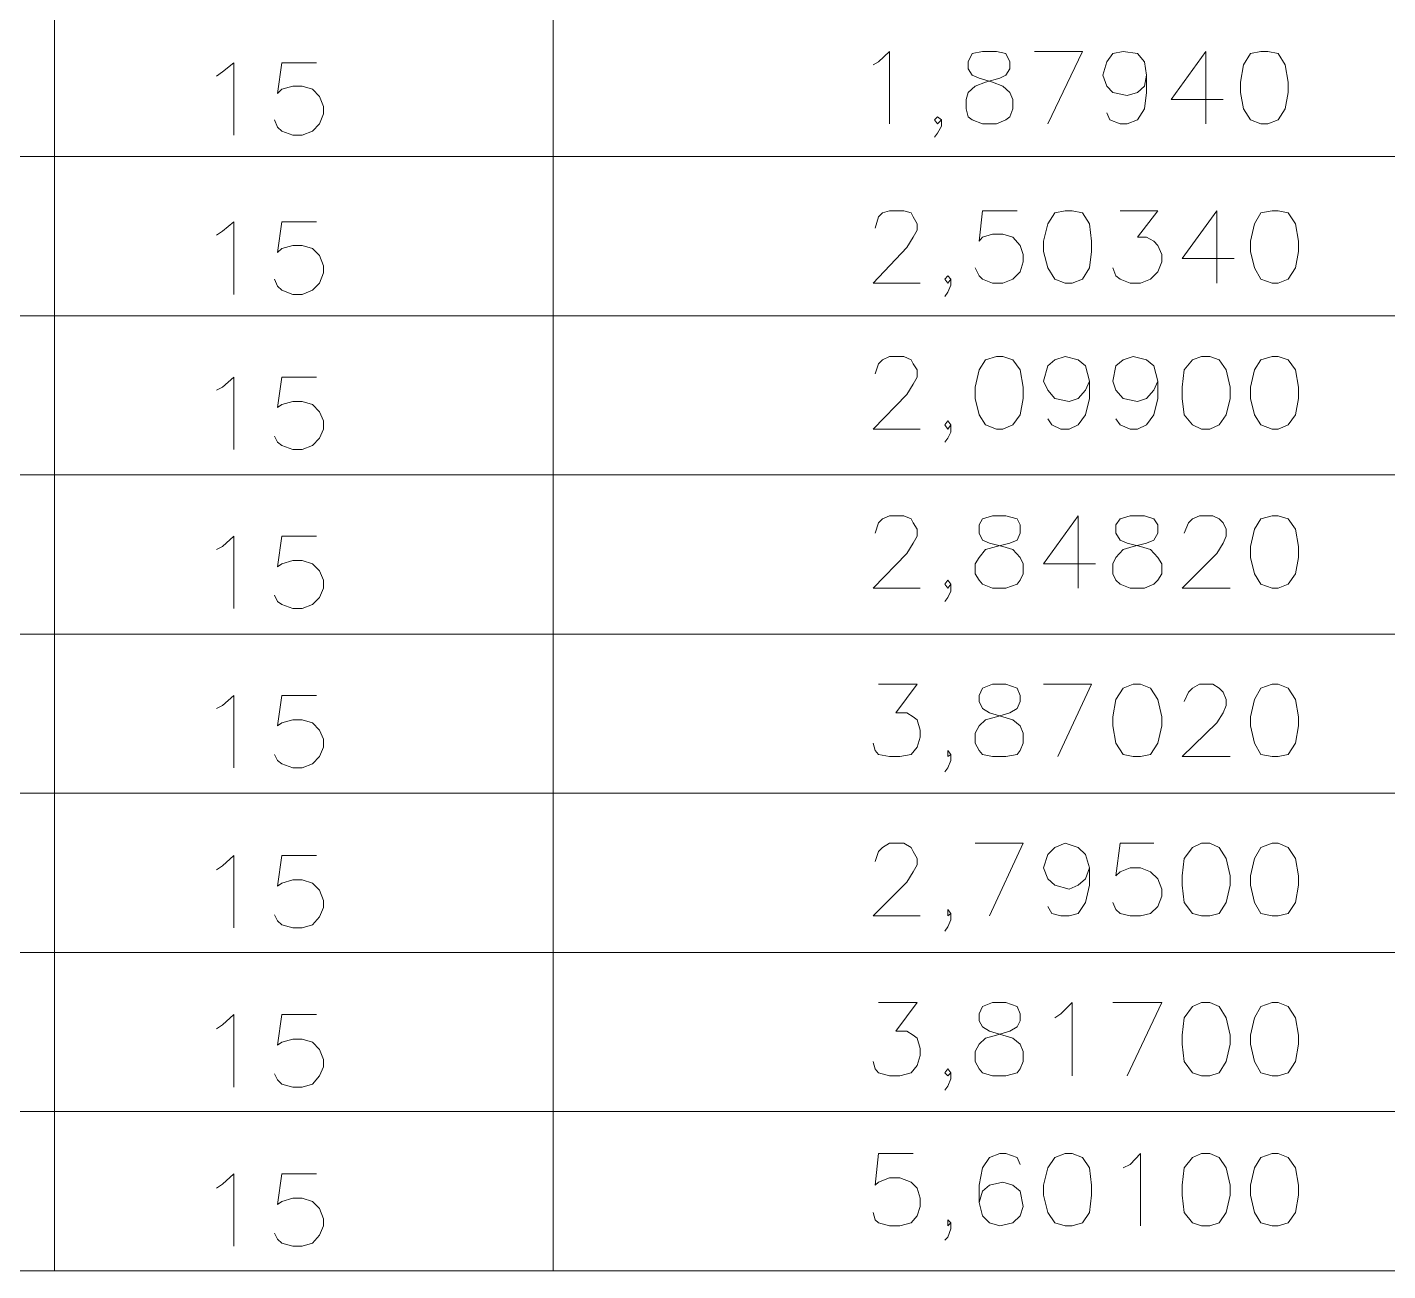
# Model space of a CAD drawing. Header units: feet. Extents: x 203667 to 205527, y 9204857 to 9205156.
# Drawn here: x 204244.866 to 204246.791, y 9205140.321 to 9205142.078 of the extents above; entities that cross this region are included whole.
import ezdxf

# ---------------------------------------------------------------- set-up
doc = ezdxf.new("R2010")
doc.units = ezdxf.units.FT
doc.header["$LTSCALE"] = 0.3
doc.header["$MEASUREMENT"] = 0
doc.layers.add('DRENAGEM a executar', color=242, linetype='Continuous', lineweight=30)

msp = doc.modelspace()

# ---------------------------------------------------------------- linework, layer by layer
at = {"layer": 'DRENAGEM a executar', "color": 7, "lineweight": 20}
for points in [[(204244.9048, 9205143.7561), (204244.9048, 9205140.3206)], [(204245.61, 9205143.7561), (204245.61, 9205140.3206)], [(204246.0629, 9205142.0253), (204246.0701, 9205142.0297), (204246.086, 9205142.0441), (204246.086, 9205141.9417)], [(204246.2173, 9205142.0441), (204246.2028, 9205142.0412), (204246.1971, 9205142.0297), (204246.1971, 9205142.0196), (204246.2028, 9205142.0109), (204246.2129, 9205142.0066), (204246.2317, 9205142.0008), (204246.2461, 9205141.9951), (204246.2562, 9205141.9864), (204246.2605, 9205141.9763), (204246.2605, 9205141.9633), (204246.2562, 9205141.9518), (204246.2504, 9205141.9475), (204246.2374, 9205141.9417), (204246.2173, 9205141.9417), (204246.2028, 9205141.9475), (204246.1971, 9205141.9518), (204246.1942, 9205141.9633), (204246.1942, 9205141.9763), (204246.1971, 9205141.9864), (204246.2072, 9205141.9951), (204246.2216, 9205142.0008), (204246.2418, 9205142.0066), (204246.2504, 9205142.0109), (204246.2562, 9205142.0196), (204246.2562, 9205142.0297), (204246.2504, 9205142.0412), (204246.2374, 9205142.0441), (204246.2173, 9205142.0441), (204246.2173, 9205142.0441)], [(204246.3096, 9205141.9417), (204246.3586, 9205142.0441), (204246.2908, 9205142.0441)], [(204246.4495, 9205142.0109), (204246.4466, 9205141.9951), (204246.4365, 9205141.9864), (204246.4221, 9205141.9821), (204246.4019, 9205141.9864), (204246.3932, 9205141.9951), (204246.3874, 9205142.0109), (204246.3932, 9205142.0297), (204246.4019, 9205142.0412), (204246.4163, 9205142.0441), (204246.4365, 9205142.0412), (204246.4466, 9205142.0297), (204246.4495, 9205142.0109), (204246.4495, 9205141.9864), (204246.4466, 9205141.9633), (204246.4365, 9205141.9475), (204246.4221, 9205141.9417), (204246.412, 9205141.9417), (204246.3975, 9205141.9475), (204246.3932, 9205141.9576)], [(204246.5331, 9205142.0441), (204246.4841, 9205141.9763), (204246.5576, 9205141.9763)], [(204246.5331, 9205142.0441), (204246.5331, 9205141.9417)], [(204246.611, 9205142.0441), (204246.5966, 9205142.0412), (204246.5865, 9205142.0253), (204246.5822, 9205142.0008), (204246.5822, 9205141.9864), (204246.5865, 9205141.9633), (204246.5966, 9205141.9475), (204246.611, 9205141.9417), (204246.6211, 9205141.9417), (204246.6355, 9205141.9475), (204246.6456, 9205141.9633), (204246.6499, 9205141.9864), (204246.6499, 9205142.0008), (204246.6456, 9205142.0253), (204246.6355, 9205142.0412), (204246.6211, 9205142.0441), (204246.611, 9205142.0441), (204246.611, 9205142.0441)], [(204245.1341, 9205142.0095), (204245.1427, 9205142.0153), (204245.1586, 9205142.0282), (204245.1586, 9205141.9258)], [(204245.2754, 9205142.0282), (204245.2264, 9205142.0282), (204245.2206, 9205141.985), (204245.2264, 9205141.9907), (204245.2423, 9205141.9951), (204245.2552, 9205141.9951), (204245.2697, 9205141.9907), (204245.2798, 9205141.9806), (204245.2855, 9205141.9662), (204245.2855, 9205141.9561), (204245.2798, 9205141.9417), (204245.2697, 9205141.9316), (204245.2552, 9205141.9258), (204245.2423, 9205141.9258), (204245.2264, 9205141.9316), (204245.2206, 9205141.9374), (204245.2163, 9205141.9475)], [(204246.1596, 9205141.9475), (204246.1538, 9205141.9417), (204246.1495, 9205141.9475), (204246.1538, 9205141.9518), (204246.1596, 9205141.9475), (204246.1596, 9205141.9388), (204246.1538, 9205141.9287), (204246.1495, 9205141.9229)], [(204239.2639, 9205141.8955), (204251.0749, 9205141.8955)], [(204246.0658, 9205141.7946), (204246.0701, 9205141.8104), (204246.0759, 9205141.8162), (204246.086, 9205141.8191), (204246.1062, 9205141.8191), (204246.1163, 9205141.8162), (204246.1192, 9205141.8104), (204246.1249, 9205141.8004), (204246.1249, 9205141.7917), (204246.1192, 9205141.7816), (204246.1105, 9205141.7672), (204246.0629, 9205141.7167), (204246.1293, 9205141.7167)], [(204246.2663, 9205141.8191), (204246.2173, 9205141.8191), (204246.2129, 9205141.7758), (204246.2173, 9205141.7816), (204246.2317, 9205141.7859), (204246.2461, 9205141.7859), (204246.2605, 9205141.7816), (204246.2706, 9205141.7701), (204246.2749, 9205141.7571), (204246.2749, 9205141.747), (204246.2706, 9205141.7326), (204246.2605, 9205141.7225), (204246.2461, 9205141.7167), (204246.2317, 9205141.7167), (204246.2173, 9205141.7225), (204246.2129, 9205141.7268), (204246.2072, 9205141.7383)], [(204246.3341, 9205141.8191), (204246.3197, 9205141.8162), (204246.3096, 9205141.8004), (204246.3038, 9205141.7758), (204246.3038, 9205141.7614), (204246.3096, 9205141.7383), (204246.3197, 9205141.7225), (204246.3341, 9205141.7167), (204246.3442, 9205141.7167), (204246.3586, 9205141.7225), (204246.3687, 9205141.7383), (204246.3716, 9205141.7614), (204246.3716, 9205141.7758), (204246.3687, 9205141.8004), (204246.3586, 9205141.8162), (204246.3442, 9205141.8191), (204246.3341, 9205141.8191), (204246.3341, 9205141.8191)], [(204246.412, 9205141.8191), (204246.4653, 9205141.8191), (204246.4365, 9205141.7816), (204246.4495, 9205141.7816), (204246.4596, 9205141.7758), (204246.4653, 9205141.7701), (204246.4711, 9205141.7571), (204246.4711, 9205141.747), (204246.4653, 9205141.7326), (204246.4552, 9205141.7225), (204246.4408, 9205141.7167), (204246.4264, 9205141.7167), (204246.412, 9205141.7225), (204246.4062, 9205141.7268), (204246.4019, 9205141.7383)], [(204246.549, 9205141.8191), (204246.4999, 9205141.7513), (204246.5735, 9205141.7513)], [(204246.549, 9205141.8191), (204246.549, 9205141.7167)], [(204246.6269, 9205141.8191), (204246.611, 9205141.8162), (204246.6023, 9205141.8004), (204246.5966, 9205141.7758), (204246.5966, 9205141.7614), (204246.6023, 9205141.7383), (204246.611, 9205141.7225), (204246.6269, 9205141.7167), (204246.6355, 9205141.7167), (204246.6499, 9205141.7225), (204246.66, 9205141.7383), (204246.6644, 9205141.7614), (204246.6644, 9205141.7758), (204246.66, 9205141.8004), (204246.6499, 9205141.8162), (204246.6355, 9205141.8191), (204246.6269, 9205141.8191), (204246.6269, 9205141.8191)], [(204245.1341, 9205141.7845), (204245.1427, 9205141.7903), (204245.1586, 9205141.8032), (204245.1586, 9205141.7008)], [(204245.2754, 9205141.8032), (204245.2264, 9205141.8032), (204245.2206, 9205141.76), (204245.2264, 9205141.7657), (204245.2423, 9205141.7701), (204245.2552, 9205141.7701), (204245.2697, 9205141.7657), (204245.2798, 9205141.7556), (204245.2855, 9205141.7412), (204245.2855, 9205141.7311), (204245.2798, 9205141.7167), (204245.2697, 9205141.7066), (204245.2552, 9205141.7008), (204245.2423, 9205141.7008), (204245.2264, 9205141.7066), (204245.2206, 9205141.7124), (204245.2163, 9205141.7225)], [(204246.1725, 9205141.7225), (204246.1682, 9205141.7167), (204246.1639, 9205141.7225), (204246.1682, 9205141.7268), (204246.1725, 9205141.7225), (204246.1725, 9205141.7138), (204246.1682, 9205141.7037), (204246.1639, 9205141.6979)], [(204239.2639, 9205141.6705), (204251.0749, 9205141.6705), (204239.2639, 9205141.6705), (204239.2639, 9205141.6705)], [(204246.0658, 9205141.5883), (204246.0701, 9205141.6028), (204246.0759, 9205141.6085), (204246.086, 9205141.6129), (204246.1062, 9205141.6129), (204246.1163, 9205141.6085), (204246.1192, 9205141.6028), (204246.1249, 9205141.5941), (204246.1249, 9205141.584), (204246.1192, 9205141.5739), (204246.1105, 9205141.5595), (204246.0629, 9205141.5104), (204246.1293, 9205141.5104)], [(204246.2374, 9205141.6129), (204246.2216, 9205141.6085), (204246.2129, 9205141.5941), (204246.2072, 9205141.5696), (204246.2072, 9205141.5537), (204246.2129, 9205141.5306), (204246.2216, 9205141.5162), (204246.2374, 9205141.5104), (204246.2461, 9205141.5104), (204246.2605, 9205141.5162), (204246.2706, 9205141.5306), (204246.2749, 9205141.5537), (204246.2749, 9205141.5696), (204246.2706, 9205141.5941), (204246.2605, 9205141.6085), (204246.2461, 9205141.6129), (204246.2374, 9205141.6129), (204246.2374, 9205141.6129)], [(204246.3687, 9205141.5782), (204246.3629, 9205141.5653), (204246.3528, 9205141.5537), (204246.3399, 9205141.5494), (204246.3197, 9205141.5537), (204246.3096, 9205141.5653), (204246.3038, 9205141.5782), (204246.3096, 9205141.5999), (204246.3197, 9205141.6085), (204246.3341, 9205141.6129), (204246.3528, 9205141.6085), (204246.3629, 9205141.5999), (204246.3687, 9205141.5782), (204246.3687, 9205141.5537), (204246.3629, 9205141.5306), (204246.3528, 9205141.5162), (204246.3399, 9205141.5104), (204246.3283, 9205141.5104), (204246.3153, 9205141.5162), (204246.3096, 9205141.5249)], [(204246.4653, 9205141.5782), (204246.4596, 9205141.5653), (204246.4495, 9205141.5537), (204246.4365, 9205141.5494), (204246.4163, 9205141.5537), (204246.4062, 9205141.5653), (204246.4019, 9205141.5782), (204246.4062, 9205141.5999), (204246.4163, 9205141.6085), (204246.4307, 9205141.6129), (204246.4495, 9205141.6085), (204246.4596, 9205141.5999), (204246.4653, 9205141.5782), (204246.4653, 9205141.5537), (204246.4596, 9205141.5306), (204246.4495, 9205141.5162), (204246.4365, 9205141.5104), (204246.4264, 9205141.5104), (204246.412, 9205141.5162), (204246.4062, 9205141.5249)], [(204246.5273, 9205141.6129), (204246.5144, 9205141.6085), (204246.5028, 9205141.5941), (204246.4999, 9205141.5696), (204246.4999, 9205141.5537), (204246.5028, 9205141.5306), (204246.5144, 9205141.5162), (204246.5273, 9205141.5104), (204246.5389, 9205141.5104), (204246.5519, 9205141.5162), (204246.562, 9205141.5306), (204246.5677, 9205141.5537), (204246.5677, 9205141.5696), (204246.562, 9205141.5941), (204246.5519, 9205141.6085), (204246.5389, 9205141.6129), (204246.5273, 9205141.6129), (204246.5273, 9205141.6129)], [(204246.6269, 9205141.6129), (204246.611, 9205141.6085), (204246.6023, 9205141.5941), (204246.5966, 9205141.5696), (204246.5966, 9205141.5537), (204246.6023, 9205141.5306), (204246.611, 9205141.5162), (204246.6269, 9205141.5104), (204246.6355, 9205141.5104), (204246.6499, 9205141.5162), (204246.66, 9205141.5306), (204246.6644, 9205141.5537), (204246.6644, 9205141.5696), (204246.66, 9205141.5941), (204246.6499, 9205141.6085), (204246.6355, 9205141.6129), (204246.6269, 9205141.6129), (204246.6269, 9205141.6129)], [(204245.1341, 9205141.5653), (204245.1427, 9205141.5696), (204245.1586, 9205141.584), (204245.1586, 9205141.4816)], [(204245.2754, 9205141.584), (204245.2264, 9205141.584), (204245.2206, 9205141.5407), (204245.2264, 9205141.5451), (204245.2423, 9205141.5494), (204245.2552, 9205141.5494), (204245.2697, 9205141.5451), (204245.2798, 9205141.535), (204245.2855, 9205141.522), (204245.2855, 9205141.5104), (204245.2798, 9205141.4975), (204245.2697, 9205141.4874), (204245.2552, 9205141.4816), (204245.2423, 9205141.4816), (204245.2264, 9205141.4874), (204245.2206, 9205141.4917), (204245.2163, 9205141.5004)], [(204246.1725, 9205141.5162), (204246.1682, 9205141.5104), (204246.1639, 9205141.5162), (204246.1682, 9205141.522), (204246.1725, 9205141.5162), (204246.1725, 9205141.5061), (204246.1682, 9205141.4975), (204246.1639, 9205141.4917)], [(204239.2639, 9205141.4455), (204251.0749, 9205141.4455)], [(204246.0658, 9205141.3633), (204246.0701, 9205141.3778), (204246.0759, 9205141.3835), (204246.086, 9205141.3879), (204246.1062, 9205141.3879), (204246.1163, 9205141.3835), (204246.1192, 9205141.3778), (204246.1249, 9205141.3691), (204246.1249, 9205141.359), (204246.1192, 9205141.3489), (204246.1105, 9205141.3345), (204246.0629, 9205141.2854), (204246.1293, 9205141.2854)], [(204246.2317, 9205141.3879), (204246.2173, 9205141.3835), (204246.2129, 9205141.3749), (204246.2129, 9205141.3633), (204246.2173, 9205141.3532), (204246.2274, 9205141.3489), (204246.2461, 9205141.3446), (204246.2605, 9205141.3403), (204246.2706, 9205141.3287), (204246.2749, 9205141.3201), (204246.2749, 9205141.3056), (204246.2706, 9205141.297), (204246.2663, 9205141.2912), (204246.2504, 9205141.2854), (204246.2317, 9205141.2854), (204246.2173, 9205141.2912), (204246.2129, 9205141.297), (204246.2072, 9205141.3056), (204246.2072, 9205141.3201), (204246.2129, 9205141.3287), (204246.2216, 9205141.3403), (204246.2374, 9205141.3446), (204246.2562, 9205141.3489), (204246.2663, 9205141.3532), (204246.2706, 9205141.3633), (204246.2706, 9205141.3749), (204246.2663, 9205141.3835), (204246.2504, 9205141.3879), (204246.2317, 9205141.3879), (204246.2317, 9205141.3879)], [(204246.3528, 9205141.3879), (204246.3038, 9205141.3201), (204246.3774, 9205141.3201)], [(204246.3528, 9205141.3879), (204246.3528, 9205141.2854)], [(204246.4264, 9205141.3879), (204246.412, 9205141.3835), (204246.4062, 9205141.3749), (204246.4062, 9205141.3633), (204246.412, 9205141.3532), (204246.4221, 9205141.3489), (204246.4408, 9205141.3446), (204246.4552, 9205141.3403), (204246.4653, 9205141.3287), (204246.4711, 9205141.3201), (204246.4711, 9205141.3056), (204246.4653, 9205141.297), (204246.4596, 9205141.2912), (204246.4466, 9205141.2854), (204246.4264, 9205141.2854), (204246.412, 9205141.2912), (204246.4062, 9205141.297), (204246.4019, 9205141.3056), (204246.4019, 9205141.3201), (204246.4062, 9205141.3287), (204246.4163, 9205141.3403), (204246.4307, 9205141.3446), (204246.4495, 9205141.3489), (204246.4596, 9205141.3532), (204246.4653, 9205141.3633), (204246.4653, 9205141.3749), (204246.4596, 9205141.3835), (204246.4466, 9205141.3879), (204246.4264, 9205141.3879), (204246.4264, 9205141.3879)], [(204246.5028, 9205141.3633), (204246.5086, 9205141.3778), (204246.5144, 9205141.3835), (204246.5245, 9205141.3879), (204246.5432, 9205141.3879), (204246.5519, 9205141.3835), (204246.5576, 9205141.3778), (204246.562, 9205141.3691), (204246.562, 9205141.359), (204246.5576, 9205141.3489), (204246.549, 9205141.3345), (204246.4999, 9205141.2854), (204246.5677, 9205141.2854)], [(204246.6269, 9205141.3879), (204246.611, 9205141.3835), (204246.6023, 9205141.3691), (204246.5966, 9205141.3446), (204246.5966, 9205141.3287), (204246.6023, 9205141.3056), (204246.611, 9205141.2912), (204246.6269, 9205141.2854), (204246.6355, 9205141.2854), (204246.6499, 9205141.2912), (204246.66, 9205141.3056), (204246.6644, 9205141.3287), (204246.6644, 9205141.3446), (204246.66, 9205141.3691), (204246.6499, 9205141.3835), (204246.6355, 9205141.3879), (204246.6269, 9205141.3879), (204246.6269, 9205141.3879)], [(204245.1341, 9205141.3403), (204245.1427, 9205141.3446), (204245.1586, 9205141.359), (204245.1586, 9205141.2566)], [(204245.2754, 9205141.359), (204245.2264, 9205141.359), (204245.2206, 9205141.3157), (204245.2264, 9205141.3201), (204245.2423, 9205141.3244), (204245.2552, 9205141.3244), (204245.2697, 9205141.3201), (204245.2798, 9205141.31), (204245.2855, 9205141.297), (204245.2855, 9205141.2854), (204245.2798, 9205141.2725), (204245.2697, 9205141.2624), (204245.2552, 9205141.2566), (204245.2423, 9205141.2566), (204245.2264, 9205141.2624), (204245.2206, 9205141.2667), (204245.2163, 9205141.2754)], [(204246.1725, 9205141.2912), (204246.1682, 9205141.2854), (204246.1639, 9205141.2912), (204246.1682, 9205141.297), (204246.1725, 9205141.2912), (204246.1725, 9205141.2811), (204246.1682, 9205141.2725), (204246.1639, 9205141.2667)], [(204239.2639, 9205141.2205), (204251.0749, 9205141.2205)], [(204246.0701, 9205141.1499), (204246.1249, 9205141.1499), (204246.0947, 9205141.1095), (204246.1105, 9205141.1095), (204246.1192, 9205141.1037), (204246.1249, 9205141.0994), (204246.1293, 9205141.085), (204246.1293, 9205141.0749), (204246.1249, 9205141.0605), (204246.1163, 9205141.0504), (204246.1004, 9205141.0475), (204246.086, 9205141.0475), (204246.0701, 9205141.0504), (204246.0658, 9205141.0561), (204246.0629, 9205141.0662)], [(204246.2317, 9205141.1499), (204246.2173, 9205141.1441), (204246.2129, 9205141.134), (204246.2129, 9205141.1254), (204246.2173, 9205141.1153), (204246.2274, 9205141.1095), (204246.2461, 9205141.1037), (204246.2605, 9205141.0994), (204246.2706, 9205141.0907), (204246.2749, 9205141.0806), (204246.2749, 9205141.0662), (204246.2706, 9205141.0561), (204246.2663, 9205141.0504), (204246.2504, 9205141.0475), (204246.2317, 9205141.0475), (204246.2173, 9205141.0504), (204246.2129, 9205141.0561), (204246.2072, 9205141.0662), (204246.2072, 9205141.0806), (204246.2129, 9205141.0907), (204246.2216, 9205141.0994), (204246.2374, 9205141.1037), (204246.2562, 9205141.1095), (204246.2663, 9205141.1153), (204246.2706, 9205141.1254), (204246.2706, 9205141.134), (204246.2663, 9205141.1441), (204246.2504, 9205141.1499), (204246.2317, 9205141.1499), (204246.2317, 9205141.1499)], [(204246.324, 9205141.0475), (204246.3716, 9205141.1499), (204246.3038, 9205141.1499)], [(204246.4307, 9205141.1499), (204246.4163, 9205141.1441), (204246.4062, 9205141.1282), (204246.4019, 9205141.1037), (204246.4019, 9205141.0907), (204246.4062, 9205141.0662), (204246.4163, 9205141.0504), (204246.4307, 9205141.0475), (204246.4408, 9205141.0475), (204246.4552, 9205141.0504), (204246.4653, 9205141.0662), (204246.4711, 9205141.0907), (204246.4711, 9205141.1037), (204246.4653, 9205141.1282), (204246.4552, 9205141.1441), (204246.4408, 9205141.1499), (204246.4307, 9205141.1499), (204246.4307, 9205141.1499)], [(204246.5028, 9205141.1254), (204246.5086, 9205141.1383), (204246.5144, 9205141.1441), (204246.5245, 9205141.1499), (204246.5432, 9205141.1499), (204246.5519, 9205141.1441), (204246.5576, 9205141.1383), (204246.562, 9205141.1282), (204246.562, 9205141.1196), (204246.5576, 9205141.1095), (204246.549, 9205141.0951), (204246.4999, 9205141.0475), (204246.5677, 9205141.0475)], [(204246.6269, 9205141.1499), (204246.611, 9205141.1441), (204246.6023, 9205141.1282), (204246.5966, 9205141.1037), (204246.5966, 9205141.0907), (204246.6023, 9205141.0662), (204246.611, 9205141.0504), (204246.6269, 9205141.0475), (204246.6355, 9205141.0475), (204246.6499, 9205141.0504), (204246.66, 9205141.0662), (204246.6644, 9205141.0907), (204246.6644, 9205141.1037), (204246.66, 9205141.1282), (204246.6499, 9205141.1441), (204246.6355, 9205141.1499), (204246.6269, 9205141.1499), (204246.6269, 9205141.1499)], [(204245.1341, 9205141.1153), (204245.1427, 9205141.1196), (204245.1586, 9205141.134), (204245.1586, 9205141.0316)], [(204245.2754, 9205141.134), (204245.2264, 9205141.134), (204245.2206, 9205141.0907), (204245.2264, 9205141.0951), (204245.2423, 9205141.0994), (204245.2552, 9205141.0994), (204245.2697, 9205141.0951), (204245.2798, 9205141.085), (204245.2855, 9205141.072), (204245.2855, 9205141.0605), (204245.2798, 9205141.0475), (204245.2697, 9205141.0374), (204245.2552, 9205141.0316), (204245.2423, 9205141.0316), (204245.2264, 9205141.0374), (204245.2206, 9205141.0417), (204245.2163, 9205141.0504)], [(204246.1725, 9205141.0504), (204246.1682, 9205141.0475), (204246.1682, 9205141.0561), (204246.1725, 9205141.0504), (204246.1725, 9205141.0417), (204246.1682, 9205141.0316), (204246.1639, 9205141.0258)], [(204239.2639, 9205140.9955), (204251.0749, 9205140.9955)], [(204245.1341, 9205140.8874), (204245.1427, 9205140.8931), (204245.1586, 9205140.9076), (204245.1586, 9205140.8052)], [(204245.2754, 9205140.9076), (204245.2264, 9205140.9076), (204245.2206, 9205140.8643), (204245.2264, 9205140.8686), (204245.2423, 9205140.873), (204245.2552, 9205140.873), (204245.2697, 9205140.8686), (204245.2798, 9205140.8585), (204245.2855, 9205140.8441), (204245.2855, 9205140.834), (204245.2798, 9205140.821), (204245.2697, 9205140.8095), (204245.2552, 9205140.8052), (204245.2423, 9205140.8052), (204245.2264, 9205140.8095), (204245.2206, 9205140.8153), (204245.2163, 9205140.8239)], [(204246.0658, 9205140.8989), (204246.0701, 9205140.9133), (204246.0759, 9205140.9191), (204246.086, 9205140.9249), (204246.1062, 9205140.9249), (204246.1163, 9205140.9191), (204246.1192, 9205140.9133), (204246.1249, 9205140.9032), (204246.1249, 9205140.8946), (204246.1192, 9205140.8845), (204246.1105, 9205140.8701), (204246.0629, 9205140.8225), (204246.1293, 9205140.8225)], [(204246.2274, 9205140.8225), (204246.2749, 9205140.9249), (204246.2072, 9205140.9249)], [(204246.3687, 9205140.8903), (204246.3629, 9205140.8744), (204246.3528, 9205140.8657), (204246.3399, 9205140.86), (204246.3197, 9205140.8657), (204246.3096, 9205140.8744), (204246.3038, 9205140.8903), (204246.3096, 9205140.909), (204246.3197, 9205140.9191), (204246.3341, 9205140.9249), (204246.3528, 9205140.9191), (204246.3629, 9205140.909), (204246.3687, 9205140.8903), (204246.3687, 9205140.8657), (204246.3629, 9205140.8412), (204246.3528, 9205140.8254), (204246.3399, 9205140.8225), (204246.3283, 9205140.8225), (204246.3153, 9205140.8254), (204246.3096, 9205140.8355)], [(204246.4596, 9205140.9249), (204246.412, 9205140.9249), (204246.4062, 9205140.8787), (204246.412, 9205140.8845), (204246.4264, 9205140.8903), (204246.4408, 9205140.8903), (204246.4552, 9205140.8845), (204246.4653, 9205140.8744), (204246.4711, 9205140.86), (204246.4711, 9205140.8499), (204246.4653, 9205140.8355), (204246.4552, 9205140.8254), (204246.4408, 9205140.8225), (204246.4264, 9205140.8225), (204246.412, 9205140.8254), (204246.4062, 9205140.8311), (204246.4019, 9205140.8412)], [(204246.5273, 9205140.9249), (204246.5144, 9205140.9191), (204246.5028, 9205140.9032), (204246.4999, 9205140.8787), (204246.4999, 9205140.8657), (204246.5028, 9205140.8412), (204246.5144, 9205140.8254), (204246.5273, 9205140.8225), (204246.5389, 9205140.8225), (204246.5519, 9205140.8254), (204246.562, 9205140.8412), (204246.5677, 9205140.8657), (204246.5677, 9205140.8787), (204246.562, 9205140.9032), (204246.5519, 9205140.9191), (204246.5389, 9205140.9249), (204246.5273, 9205140.9249), (204246.5273, 9205140.9249)], [(204246.6269, 9205140.9249), (204246.611, 9205140.9191), (204246.6023, 9205140.9032), (204246.5966, 9205140.8787), (204246.5966, 9205140.8657), (204246.6023, 9205140.8412), (204246.611, 9205140.8254), (204246.6269, 9205140.8225), (204246.6355, 9205140.8225), (204246.6499, 9205140.8254), (204246.66, 9205140.8412), (204246.6644, 9205140.8657), (204246.6644, 9205140.8787), (204246.66, 9205140.9032), (204246.6499, 9205140.9191), (204246.6355, 9205140.9249), (204246.6269, 9205140.9249), (204246.6269, 9205140.9249)], [(204246.1725, 9205140.8254), (204246.1682, 9205140.8225), (204246.1682, 9205140.8311), (204246.1725, 9205140.8254), (204246.1725, 9205140.8167), (204246.1682, 9205140.8066), (204246.1639, 9205140.8008)], [(204239.2639, 9205140.7705), (204251.0749, 9205140.7705)], [(204239.2639, 9205140.7705), (204251.0749, 9205140.7705)], [(204246.0701, 9205140.6999), (204246.1249, 9205140.6999), (204246.0947, 9205140.6595), (204246.1105, 9205140.6595), (204246.1192, 9205140.6537), (204246.1249, 9205140.6494), (204246.1293, 9205140.635), (204246.1293, 9205140.6249), (204246.1249, 9205140.6105), (204246.1163, 9205140.6004), (204246.1004, 9205140.596), (204246.086, 9205140.596), (204246.0701, 9205140.6004), (204246.0658, 9205140.6061), (204246.0629, 9205140.6162)], [(204246.2317, 9205140.6999), (204246.2173, 9205140.6941), (204246.2129, 9205140.684), (204246.2129, 9205140.6739), (204246.2173, 9205140.6653), (204246.2274, 9205140.6595), (204246.2461, 9205140.6537), (204246.2605, 9205140.6494), (204246.2706, 9205140.6407), (204246.2749, 9205140.6306), (204246.2749, 9205140.6162), (204246.2706, 9205140.6061), (204246.2663, 9205140.6004), (204246.2504, 9205140.596), (204246.2317, 9205140.596), (204246.2173, 9205140.6004), (204246.2129, 9205140.6061), (204246.2072, 9205140.6162), (204246.2072, 9205140.6306), (204246.2129, 9205140.6407), (204246.2216, 9205140.6494), (204246.2374, 9205140.6537), (204246.2562, 9205140.6595), (204246.2663, 9205140.6653), (204246.2706, 9205140.6739), (204246.2706, 9205140.684), (204246.2663, 9205140.6941), (204246.2504, 9205140.6999), (204246.2317, 9205140.6999), (204246.2317, 9205140.6999)], [(204246.3197, 9205140.6782), (204246.3283, 9205140.684), (204246.3442, 9205140.6999), (204246.3442, 9205140.596)], [(204246.4221, 9205140.596), (204246.4711, 9205140.6999), (204246.4019, 9205140.6999)], [(204246.5273, 9205140.6999), (204246.5144, 9205140.6941), (204246.5028, 9205140.6782), (204246.4999, 9205140.6537), (204246.4999, 9205140.6407), (204246.5028, 9205140.6162), (204246.5144, 9205140.6004), (204246.5273, 9205140.596), (204246.5389, 9205140.596), (204246.5519, 9205140.6004), (204246.562, 9205140.6162), (204246.5677, 9205140.6407), (204246.5677, 9205140.6537), (204246.562, 9205140.6782), (204246.5519, 9205140.6941), (204246.5389, 9205140.6999), (204246.5273, 9205140.6999), (204246.5273, 9205140.6999)], [(204246.6269, 9205140.6999), (204246.611, 9205140.6941), (204246.6023, 9205140.6782), (204246.5966, 9205140.6537), (204246.5966, 9205140.6407), (204246.6023, 9205140.6162), (204246.611, 9205140.6004), (204246.6269, 9205140.596), (204246.6355, 9205140.596), (204246.6499, 9205140.6004), (204246.66, 9205140.6162), (204246.6644, 9205140.6407), (204246.6644, 9205140.6537), (204246.66, 9205140.6782), (204246.6499, 9205140.6941), (204246.6355, 9205140.6999), (204246.6269, 9205140.6999), (204246.6269, 9205140.6999)], [(204245.1341, 9205140.6624), (204245.1427, 9205140.6681), (204245.1586, 9205140.6826), (204245.1586, 9205140.5802)], [(204245.2754, 9205140.6826), (204245.2264, 9205140.6826), (204245.2206, 9205140.6393), (204245.2264, 9205140.6436), (204245.2423, 9205140.648), (204245.2552, 9205140.648), (204245.2697, 9205140.6436), (204245.2798, 9205140.6335), (204245.2855, 9205140.6191), (204245.2855, 9205140.609), (204245.2798, 9205140.596), (204245.2697, 9205140.5845), (204245.2552, 9205140.5802), (204245.2423, 9205140.5802), (204245.2264, 9205140.5845), (204245.2206, 9205140.5903), (204245.2163, 9205140.5989)], [(204246.1725, 9205140.6004), (204246.1682, 9205140.596), (204246.1639, 9205140.6004), (204246.1682, 9205140.6061), (204246.1725, 9205140.6004), (204246.1725, 9205140.5917), (204246.1682, 9205140.5816), (204246.1639, 9205140.5758)], [(204239.2639, 9205140.5456), (204251.0749, 9205140.5456)], [(204246.1192, 9205140.4864), (204246.0701, 9205140.4864), (204246.0658, 9205140.4417), (204246.0701, 9205140.446), (204246.086, 9205140.4518), (204246.1004, 9205140.4518), (204246.1163, 9205140.446), (204246.1249, 9205140.4374), (204246.1293, 9205140.423), (204246.1293, 9205140.4114), (204246.1249, 9205140.3984), (204246.1163, 9205140.3883), (204246.1004, 9205140.384), (204246.086, 9205140.384), (204246.0701, 9205140.3883), (204246.0658, 9205140.3927), (204246.0629, 9205140.4028)], [(204246.2706, 9205140.4706), (204246.2663, 9205140.4806), (204246.2504, 9205140.4864), (204246.2418, 9205140.4864), (204246.2274, 9205140.4806), (204246.2173, 9205140.4662), (204246.2129, 9205140.4417), (204246.2129, 9205140.4172), (204246.2173, 9205140.3984), (204246.2274, 9205140.3883), (204246.2418, 9205140.384), (204246.2605, 9205140.3883), (204246.2706, 9205140.3984), (204246.2749, 9205140.4114), (204246.2706, 9205140.4331), (204246.2605, 9205140.4417), (204246.2461, 9205140.446), (204246.2274, 9205140.4417), (204246.2173, 9205140.4331), (204246.2129, 9205140.4172)], [(204246.3341, 9205140.4864), (204246.3197, 9205140.4806), (204246.3096, 9205140.4662), (204246.3038, 9205140.4417), (204246.3038, 9205140.4273), (204246.3096, 9205140.4028), (204246.3197, 9205140.3883), (204246.3341, 9205140.384), (204246.3442, 9205140.384), (204246.3586, 9205140.3883), (204246.3687, 9205140.4028), (204246.3716, 9205140.4273), (204246.3716, 9205140.4417), (204246.3687, 9205140.4662), (204246.3586, 9205140.4806), (204246.3442, 9205140.4864), (204246.3341, 9205140.4864), (204246.3341, 9205140.4864)], [(204246.4163, 9205140.4662), (204246.4264, 9205140.4706), (204246.4408, 9205140.4864), (204246.4408, 9205140.384)], [(204246.5273, 9205140.4864), (204246.5144, 9205140.4806), (204246.5028, 9205140.4662), (204246.4999, 9205140.4417), (204246.4999, 9205140.4273), (204246.5028, 9205140.4028), (204246.5144, 9205140.3883), (204246.5273, 9205140.384), (204246.5389, 9205140.384), (204246.5519, 9205140.3883), (204246.562, 9205140.4028), (204246.5677, 9205140.4273), (204246.5677, 9205140.4417), (204246.562, 9205140.4662), (204246.5519, 9205140.4806), (204246.5389, 9205140.4864), (204246.5273, 9205140.4864), (204246.5273, 9205140.4864)], [(204246.6269, 9205140.4864), (204246.611, 9205140.4806), (204246.6023, 9205140.4662), (204246.5966, 9205140.4417), (204246.5966, 9205140.4273), (204246.6023, 9205140.4028), (204246.611, 9205140.3883), (204246.6269, 9205140.384), (204246.6355, 9205140.384), (204246.6499, 9205140.3883), (204246.66, 9205140.4028), (204246.6644, 9205140.4273), (204246.6644, 9205140.4417), (204246.66, 9205140.4662), (204246.6499, 9205140.4806), (204246.6355, 9205140.4864), (204246.6269, 9205140.4864), (204246.6269, 9205140.4864)], [(204245.1341, 9205140.4374), (204245.1427, 9205140.4431), (204245.1586, 9205140.4576), (204245.1586, 9205140.3552)], [(204245.2754, 9205140.4576), (204245.2264, 9205140.4576), (204245.2206, 9205140.4143), (204245.2264, 9205140.4186), (204245.2423, 9205140.423), (204245.2552, 9205140.423), (204245.2697, 9205140.4186), (204245.2798, 9205140.4085), (204245.2855, 9205140.3941), (204245.2855, 9205140.384), (204245.2798, 9205140.371), (204245.2697, 9205140.3595), (204245.2552, 9205140.3552), (204245.2423, 9205140.3552), (204245.2264, 9205140.3595), (204245.2206, 9205140.3653), (204245.2163, 9205140.3739)], [(204246.1725, 9205140.3883), (204246.1682, 9205140.384), (204246.1682, 9205140.3927), (204246.1725, 9205140.3883), (204246.1725, 9205140.3797), (204246.1682, 9205140.3681), (204246.1639, 9205140.3638)], [(204239.2639, 9205140.3206), (204251.0749, 9205140.3206)]]:
    msp.add_lwpolyline(points, dxfattribs=at)

doc.saveas('drawing.dxf')
